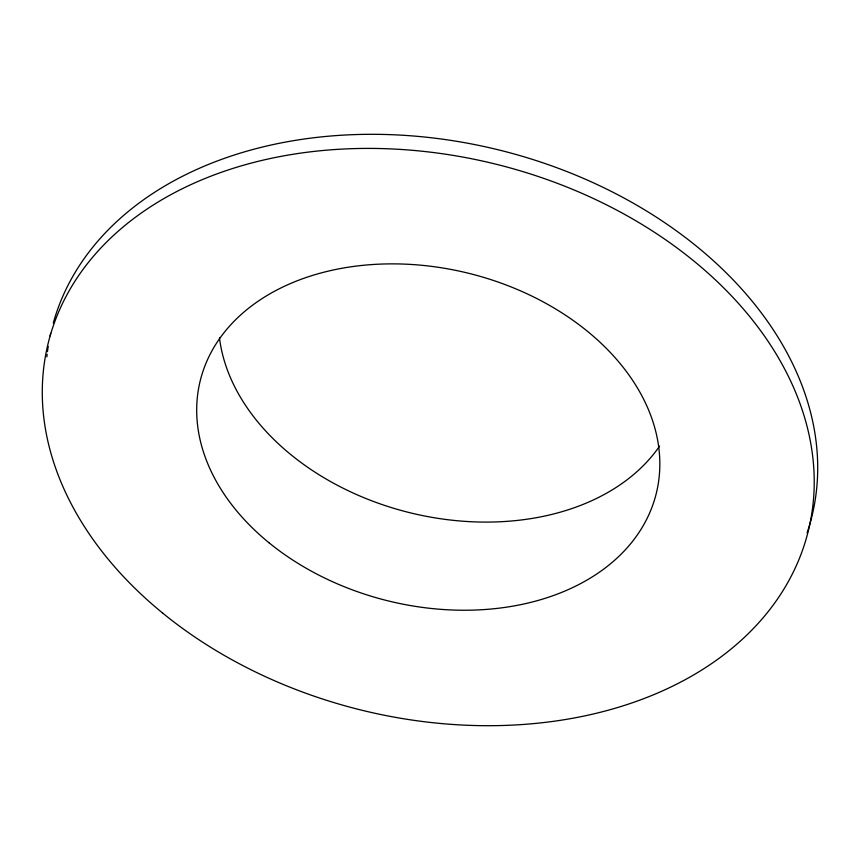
<?xml version="1.0" encoding="UTF-8"?>
<svg xmlns="http://www.w3.org/2000/svg" width="860" height="860" viewBox="0 0 860 860"><rect width="100%" height="100%" fill="white"/><g stroke="black" fill="none" stroke-linecap="round" stroke-linejoin="round"><path stroke-width="1.29" d="M659.588 446.114A234.887 168.678 13.9 0 1 409.876 512.721A234.887 168.678 13.9 0 1 219.45 337.679M46.859 356.921A391.472 281.123 13.9 0 1 47.149 354.288M47.472 351.643A391.472 281.123 13.9 0 1 48.224 346.376M50.127 335.905A391.472 281.123 13.9 0 1 50.697 333.315M53.288 323.005A391.472 281.123 13.9 0 1 514.613 154.09A391.472 281.123 13.9 0 1 807.078 533.006M268.911 542.681A234.887 168.678 13.9 0 0 653.46 503.089A234.887 168.678 13.9 0 0 362.393 265.385A234.887 168.678 13.9 0 0 268.911 542.681M162.68 613.105A391.472 281.123 13.9 0 0 803.595 547.111A391.472 281.123 13.9 0 0 318.49 150.93A391.472 281.123 13.9 0 0 162.68 613.105"/></g></svg>
